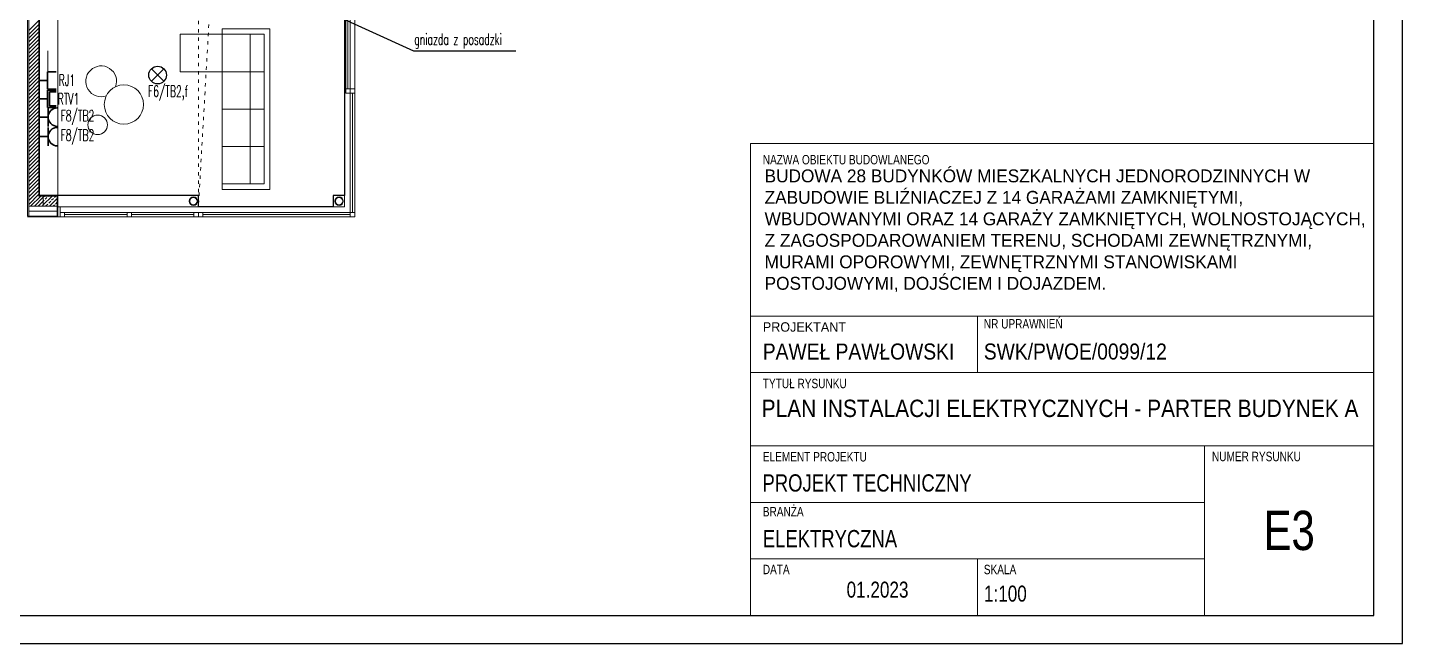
# Model space of a CAD drawing. Header units: millimetres. Extents: x 1780 to 154263, y -7240 to 17216.
# Drawn here: x 66830 to 69285, y 2310 to 3409 of the extents above; entities that cross this region are included whole.
import ezdxf

# ---------------------------------------------------------------- set-up
doc = ezdxf.new("R2010")
doc.units = ezdxf.units.MM
doc.linetypes.add('ACAD_ISO03W100', pattern=[30, 12, -18])
for name, color, linetype, lineweight in [('2d_SX_aranżacja niedrukowana', 191, 'Continuous', 5), ('2d_SX_gruba przekroje', 90, 'Continuous', 20), ('2d_SX_stolarka okienna', 5, 'Continuous', 5), ('2d_SX_szraf', 251, 'Continuous', 0), ('2d_SX_warstwy', 181, 'Continuous', 9), ('2d_SX_widok', 10, 'Continuous', 9)]:
    doc.layers.add(name, color=color, linetype=linetype, lineweight=lineweight)
doc.layers.add('2d_SX_powierzchnia', color=251, linetype='Continuous', plot=False)
for name, color, linetype in [('2d_SX_rewizja 18 września', 210, 'Continuous'), ('60 instalacje elektryka', 10, 'Continuous'), ('BA-widok', 1, 'Continuous')]:
    doc.layers.add(name, color=color, linetype=linetype)
doc.styles.add('OPIS', font='simplex.shx', dxfattribs={"width": 0.7, "height": 4})
doc.styles.add('superhelix', font='bahnschrift.ttf')
doc.linetypes.add('ZIGZAG', pattern='A,0.00254,-5.08,[131,ltypeshp.shx,S=5.08,R=0,X=-5.08,Y=0],-10.16,[131,ltypeshp.shx,S=5.08,R=180,X=5.08,Y=0],-5.08', length=20.32254)

# ---------------------------------------------------------------- blocks, each defined once
blk = doc.blocks.new('PDKLD A0')
at = {"layer": '2d_SX_aranżacja niedrukowana', "color": 8}
for p, q in [((72658.9, -15636.1), (72658.9, -16042.1)), ((72691.9, -16042.1), (72691.9, -15636.1)), ((72910.5, -15821.1), (72910.5, -15754.4)), ((72910.5, -15754.4), (72985.5, -15754.4)), ((72985.5, -16031.1), (72985.5, -15744.4)), ((72985.5, -15744.4), (73070.5, -15744.4)), ((72985.5, -15754.4), (72985.5, -15821.1)), ((72985.5, -15754.4), (73035.5, -15754.4)), ((72985.5, -15887.8), (72985.5, -15754.4)), ((72985.5, -15754.4), (73060.5, -15754.4)), ((72985.5, -16021.1), (72985.5, -15754.4)), ((72985.5, -15754.4), (73060.5, -15754.4)), ((73035.5, -15754.4), (73035.5, -16021.1)), ((73060.5, -15754.4), (73060.5, -15887.8)), ((73060.5, -15754.4), (73060.5, -16021.1)), ((73070.5, -15744.4), (73070.5, -16031.1)), ((72673.9, -15783.6), (72673.9, -15908.5)), ((72985.5, -15821.1), (72910.5, -15821.1)), ((72985.5, -15887.8), (72985.5, -15821.1)), ((72985.5, -15821.1), (73060.5, -15821.1)), ((73060.5, -15821.1), (73060.5, -15887.8)), ((73060.5, -15887.8), (72985.5, -15887.8)), ((73060.5, -15887.8), (72985.5, -15887.8)), ((72985.5, -15954.4), (72985.5, -15887.8)), ((72985.5, -15887.8), (73060.5, -15887.8)), ((73060.5, -15887.8), (73060.5, -15954.4)), ((73060.5, -15954.4), (72985.5, -15954.4)), ((73060.5, -16021.1), (72985.5, -16021.1)), ((72658.9, -16042.1), (72691.9, -16042.1)), ((73070.5, -16031.1), (72985.5, -16031.1))]:
    blk.add_line(p, q, dxfattribs=at)
for centre, radius in [((72809.8, -15879.6), 35), ((72763, -15915.9), 17.5)]:
    blk.add_circle(centre, radius, dxfattribs=at)
blk.add_arc((72769.2, -15838.3), 27.5, 339.5637, 289.4994, dxfattribs=at)
at = {"layer": '2d_SX_gruba przekroje', "color": 8}
for p, q in [((72658.9, -15636.1), (72658.9, -16042.1)), ((72658.9, -16042.1), (72691.9, -16042.1)), ((72691.9, -16042.1), (72691.9, -16080.1)), ((72691.9, -16080.1), (72637.4, -16080.1))]:
    blk.add_line(p, q, dxfattribs=at)
for centre, radius in [((72933.9, -16052.1), 7.5), ((72933.9, -16052.1), 6.5), ((73193.9, -16052.1), 7.5), ((73193.9, -16052.1), 6.5)]:
    blk.add_circle(centre, radius, dxfattribs=at)
at = {"layer": '2d_SX_powierzchnia', "color": 8}
for p, q in [((72658.9, -16042.1), (72658.9, -15636.1)), ((73203.9, -15655.1), (73203.9, -16042.1)), ((72691.9, -16042.1), (72658.9, -16042.1)), ((72942.9, -16042.1), (72691.9, -16042.1)), ((72942.9, -16062.1), (72942.9, -16042.1)), ((73203.9, -16042.1), (73183.4, -16042.1)), ((73183.4, -16042.1), (73183.4, -16062.1)), ((73183.4, -16062.1), (72942.9, -16062.1))]:
    blk.add_line(p, q, dxfattribs=at)
at = {"layer": '2d_SX_stolarka okienna', "color": 8}
for p, q in [((73203.9, -15655.1), (73203.9, -16062.1)), ((73221.9, -15655.1), (73221.9, -16080.1)), ((73205.9, -15667.1), (73205.9, -15851.6)), ((73209.9, -15851.6), (73209.9, -15667.1)), ((73213.9, -15851.6), (73213.9, -15667.1)), ((73205.9, -15859.6), (73205.9, -15851.6)), ((73205.9, -15851.6), (73213.9, -15851.6)), ((73205.9, -15851.6), (73213.9, -15851.6)), ((73213.9, -15851.6), (73213.9, -15859.6)), ((73213.9, -15851.6), (73213.9, -15859.6)), ((73221.9, -15851.6), (73213.9, -15851.6)), ((73213.9, -15851.6), (73213.9, -15851.6)), ((73221.9, -15859.6), (73221.9, -15851.6)), ((73213.9, -15859.6), (73205.9, -15859.6)), ((73205.9, -15859.6), (73205.9, -15859.6)), ((73213.9, -15859.6), (73221.9, -15859.6)), ((73213.9, -15859.6), (73221.9, -15859.6)), ((73213.9, -16072.1), (73213.9, -15859.6)), ((73217.9, -15859.6), (73217.9, -16072.1)), ((73221.9, -15859.6), (73221.9, -16072.1)), ((73203.9, -16062.1), (72691.9, -16062.1)), ((72691.9, -16062.1), (72691.9, -16080.1)), ((72695.9, -16062.1), (72691.9, -16062.1)), ((72695.9, -16080.1), (72695.9, -16062.1)), ((72695.9, -16072.1), (72703.9, -16072.1)), ((72695.9, -16080.1), (72695.9, -16072.1)), ((72695.9, -16072.1), (72695.9, -16072.1)), ((72703.9, -16072.1), (72703.9, -16080.1)), ((72703.9, -16080.1), (72703.9, -16072.1)), ((72703.9, -16072.1), (72815.4, -16072.1)), ((72815.4, -16076.1), (72703.9, -16076.1)), ((72823.4, -16072.1), (72815.4, -16072.1)), ((72815.4, -16072.1), (72815.4, -16080.1)), ((72815.4, -16072.1), (72815.4, -16080.1)), ((72815.4, -16072.1), (72823.4, -16072.1)), ((72815.4, -16080.1), (72815.4, -16072.1)), ((72815.4, -16072.1), (72815.4, -16072.1)), ((72823.4, -16080.1), (72823.4, -16072.1)), ((72823.4, -16072.1), (72823.4, -16072.1)), ((72823.4, -16072.1), (72823.4, -16080.1)), ((72823.4, -16072.1), (72823.4, -16080.1)), ((72934.9, -16072.1), (72823.4, -16072.1)), ((72823.4, -16076.1), (72934.9, -16076.1)), ((72942.9, -16072.1), (72934.9, -16072.1)), ((72934.9, -16072.1), (72934.9, -16080.1)), ((72934.9, -16080.1), (72934.9, -16072.1)), ((72942.9, -16072.1), (72950.9, -16072.1)), ((72942.9, -16080.1), (72942.9, -16072.1)), ((72942.9, -16072.1), (72942.9, -16072.1)), ((72942.9, -16080.1), (72942.9, -16072.1)), ((72942.9, -16072.1), (72942.9, -16072.1)), ((72950.9, -16072.1), (72950.9, -16080.1)), ((72950.9, -16072.1), (72950.9, -16080.1)), ((73213.9, -16072.1), (72950.9, -16072.1)), ((72950.9, -16076.1), (73213.9, -16076.1)), ((73213.9, -16080.1), (73213.9, -16072.1)), ((73213.9, -16072.1), (73221.9, -16072.1)), ((73221.9, -16072.1), (73213.9, -16072.1)), ((73221.9, -16072.1), (73213.9, -16072.1)), ((73213.9, -16072.1), (73213.9, -16080.1)), ((73213.9, -16080.1), (73213.9, -16072.1)), ((73221.9, -16072.1), (73221.9, -16080.1)), ((73221.9, -16080.1), (73221.9, -16072.1)), ((73221.9, -16072.1), (73221.9, -16072.1)), ((73221.9, -16080.1), (72691.9, -16080.1)), ((72691.9, -16080.1), (72695.9, -16080.1)), ((72703.9, -16080.1), (72695.9, -16080.1)), ((72815.4, -16080.1), (72703.9, -16080.1)), ((72815.4, -16080.1), (72823.4, -16080.1)), ((72823.4, -16080.1), (72815.4, -16080.1)), ((72823.4, -16080.1), (72934.9, -16080.1)), ((72934.9, -16080.1), (72942.9, -16080.1)), ((72950.9, -16080.1), (72942.9, -16080.1)), ((72950.9, -16080.1), (73213.9, -16080.1)), ((73221.9, -16080.1), (73213.9, -16080.1)), ((73213.9, -16080.1), (73213.9, -16080.1)), ((73213.9, -16080.1), (73221.9, -16080.1))]:
    blk.add_line(p, q, dxfattribs=at)
at = {"layer": '2d_SX_szraf', "color": 8, "linetype": 'Continuous'}
for p, q in [((72639.9, -15747.9), (72657.9, -15729.9)), ((72639.9, -15754.7), (72657.9, -15736.7)), ((72639.9, -15761.4), (72657.9, -15743.4)), ((72639.9, -15768.1), (72657.9, -15750.1)), ((72639.9, -15774.9), (72657.9, -15756.9)), ((72639.9, -15781.6), (72657.9, -15763.6)), ((72639.9, -15788.3), (72657.9, -15770.3)), ((72639.9, -15795.1), (72657.9, -15777.1)), ((72639.9, -15801.8), (72657.9, -15783.8)), ((72639.9, -15808.5), (72657.9, -15790.5)), ((72639.9, -15815.3), (72657.9, -15797.3)), ((72639.9, -15822), (72657.9, -15804)), ((72639.9, -15828.8), (72657.9, -15810.8)), ((72639.9, -15835.5), (72657.9, -15817.5)), ((72639.9, -15842.2), (72657.9, -15824.2)), ((72639.9, -15849), (72657.9, -15831)), ((72639.9, -15855.7), (72657.9, -15837.7)), ((72639.9, -15862.4), (72657.9, -15844.4)), ((72639.9, -15869.2), (72657.9, -15851.2)), ((72639.9, -15875.9), (72657.9, -15857.9)), ((72639.9, -15882.6), (72657.9, -15864.6)), ((72639.9, -15889.4), (72657.9, -15871.4)), ((72639.9, -15896.1), (72657.9, -15878.1)), ((72639.9, -15902.8), (72657.9, -15884.8)), ((72639.9, -15909.6), (72657.9, -15891.6)), ((72639.9, -15916.3), (72657.9, -15898.3)), ((72639.9, -15923), (72657.9, -15905)), ((72639.9, -15929.8), (72657.9, -15911.8)), ((72639.9, -15936.5), (72657.9, -15918.5)), ((72639.9, -15943.3), (72657.9, -15925.3)), ((72639.9, -15950), (72657.9, -15932)), ((72639.9, -15956.7), (72657.9, -15938.7)), ((72639.9, -15963.5), (72657.9, -15945.5)), ((72639.9, -15970.2), (72657.9, -15952.2)), ((72639.9, -15976.9), (72657.9, -15958.9)), ((72639.9, -15983.7), (72657.9, -15965.7)), ((72639.9, -15990.4), (72657.9, -15972.4)), ((72639.9, -15997.1), (72657.9, -15979.1)), ((72639.9, -16003.9), (72657.9, -15985.9)), ((72639.9, -16010.6), (72657.9, -15992.6)), ((72639.9, -16017.3), (72657.9, -15999.3)), ((72639.9, -16024.1), (72657.9, -16006.1)), ((72639.9, -16030.8), (72657.9, -16012.8)), ((72639.9, -16037.5), (72657.9, -16019.5)), ((72639.9, -16044.3), (72657.9, -16026.3)), ((72639.9, -16051), (72657.9, -16033)), ((72639.9, -16057.8), (72657.9, -16039.8)), ((72643.3, -16061.1), (72661.3, -16043.1)), ((72650.1, -16061.1), (72665.9, -16045.2)), ((72656.8, -16061.1), (72665.9, -16052)), ((72665.9, -16045.2), (72668.1, -16043.1)), ((72665.9, -16058.7), (72681.6, -16043.1)), ((72665.9, -16052), (72667.4, -16050.5)), ((72669.1, -16048.8), (72672.4, -16045.5)), ((72674.1, -16043.8), (72674.8, -16043.1)), ((72675.8, -16055.6), (72679.2, -16052.2)), ((72677, -16061.1), (72690.9, -16047.2)), ((72680.8, -16050.5), (72684.2, -16047.2)), ((72685.9, -16045.5), (72688.3, -16043.1)), ((72687.6, -16057.3), (72690.9, -16053.9)), ((72663.6, -16061.1), (72665.9, -16058.7)), ((72670.7, -16060.6), (72674.1, -16057.3)), ((72683.8, -16061.1), (72685.9, -16058.9)), ((72690.5, -16061.1), (72690.9, -16060.6))]:
    blk.add_line(p, q, dxfattribs=at)
at = {"layer": '2d_SX_szraf', "color": 8, "linetype": 'ZIGZAG'}
blk.add_line((72690.9, -16070.1), (72639.9, -16070.1), dxfattribs=at)
at = {"layer": '2d_SX_warstwy', "color": 8}
for p, q in [((72637.9, -15049.1), (72637.9, -16079.1)), ((72639.9, -16079.1), (72639.9, -15049.1)), ((72639.9, -15612.1), (72639.9, -16061.1)), ((72657.9, -16043.1), (72657.9, -15635.1)), ((72639.9, -15638.6), (72639.9, -16061.1)), ((72657.9, -16043.1), (72657.9, -15638.6)), ((72665.9, -16043.1), (72657.9, -16043.1)), ((72665.9, -16043.1), (72657.9, -16043.1)), ((72665.9, -16061.1), (72665.9, -16043.1)), ((72665.9, -16061.1), (72665.9, -16043.1)), ((72665.9, -16043.1), (72690.9, -16043.1)), ((72665.9, -16061.1), (72665.9, -16043.1)), ((72690.9, -16043.1), (72690.9, -16061.1)), ((72637.9, -16079.1), (72639.9, -16079.1)), ((72639.9, -16061.1), (72665.9, -16061.1)), ((72639.9, -16061.1), (72690.9, -16061.1)), ((72639.9, -16079.1), (72639.9, -16061.1)), ((72639.9, -16061.1), (72654.9, -16061.1)), ((72690.9, -16079.1), (72639.9, -16079.1)), ((72654.9, -16061.1), (72665.9, -16061.1)), ((72690.9, -16061.1), (72665.9, -16061.1)), ((72690.9, -16061.1), (72690.9, -16079.1))]:
    blk.add_line(p, q, dxfattribs=at)
at = {"layer": '2d_SX_widok', "color": 8, "linetype": 'ACAD_ISO03W100', "ltscale": 0.5}
for p in [(72942.9, -15655.1), (72964.9, -15677)]:
    blk.add_line(p, (72942.9, -16062.1), dxfattribs=at)
blk = doc.blocks.new('lampa1')
at = {"layer": '60 instalacje elektryka', "lineweight": 30}
for p, q in [((2045.4, 2946.7), (2067.7, 2924.4)), ((2067.7, 2946.7), (2045.4, 2924.4))]:
    blk.add_line(p, q, dxfattribs=at)
blk.add_circle((2056.6, 2935.6), 15.8, dxfattribs=at)
blk = doc.blocks.new('RTV')
at = {"layer": '60 instalacje elektryka', "lineweight": 35}
for p, q in [((3030.9, 2534.7), (3019.1, 2534.7)), ((3028.4, 2532.4), (3019.1, 2532.4)), ((3028.4, 2532.4), (3028.4, 2513.6)), ((3030.9, 2534.7), (3030.9, 2511.2)), ((3028.4, 2513.6), (3019.1, 2513.6)), ((3030.9, 2511.2), (3019.1, 2511.2)), ((3030.9, 2523), (3041.8, 2523))]:
    blk.add_line(p, q, dxfattribs=at)
blk = doc.blocks.new('RJ')
at = {"layer": '60 instalacje elektryka', "lineweight": 35}
for p, q in [((3030.9, 2559.6), (3019.1, 2559.6)), ((3030.9, 2559.6), (3030.9, 2536.1)), ((3030.9, 2547.9), (3041.8, 2547.9)), ((3030.9, 2536.1), (3019.1, 2536.1))]:
    blk.add_line(p, q, dxfattribs=at)
blk = doc.blocks.new('gniazdo')
at = {"layer": '60 instalacje elektryka', "lineweight": 35}
for p, q in [((1911.13, 1039.39), (1911.13, 1043.76)), ((1911.13, 1041.58), (1909.09, 1041.58))]:
    blk.add_line(p, q, dxfattribs=at)
blk.add_arc((1913.32, 1041.58), 2.18, 90, 270, dxfattribs=at)

msp = doc.modelspace()

# ---------------------------------------------------------------- linework, layer by layer
at = {"layer": '60 instalacje elektryka'}
for points in [[(69285.3, 5282.9), (65080.6, 5282.9), (65080.6, 2309.7), (69285.3, 2309.7)], [(65172.1, 2359.7), (69234.1, 2359.7), (69234.1, 5232.9), (65172.1, 5232.9)]]:
    msp.add_lwpolyline(points, close=True, dxfattribs=at)
at = {"layer": '60 instalacje elektryka', "lineweight": 20, "ltscale": 20}
msp.add_lwpolyline([(69234.1, 2359.7), (68121.3, 2359.7), (68121.3, 3201.6), (69234.1, 3201.6)], close=True, dxfattribs=at)
for points in [[(68121.3, 2893.7), (69234.1, 2893.7)], [(68526.5, 2792.9), (68526.5, 2893.7)], [(68121.3, 2792.9), (69234.1, 2792.9)], [(68121.3, 2662.1), (69234.1, 2662.1)], [(68931.7, 2359.7), (68931.7, 2662.1)], [(68121.3, 2561.3), (68931.7, 2561.3)], [(68121.3, 2460.5), (68931.7, 2460.5)], [(68526.5, 2359.7), (68526.5, 2460.5)], [(68121.3, 2359.7), (69234.1, 2359.7)]]:
    msp.add_lwpolyline(points, dxfattribs=at)
msp.add_point((68931.7, 2561.3), dxfattribs=at)
at = {"layer": 'BA-widok'}
for p, q in [((67360, 3439.4), (67519.7, 3367.2)), ((67519.7, 3367.2), (67702.5, 3367.2))]:
    msp.add_line(p, q, dxfattribs=at)

# ---------------------------------------------------------------- block references
at = {"layer": '2d_SX_rewizja 18 września'}
msp.add_blockref('PDKLD A0', (-5807.3, 19151), dxfattribs=at)
at = {"layer": '60 instalacje elektryka'}
for name, p, xscale, yscale, zscale, rotation in [('lampa1', (64123.9, 5382.8), 1.0011, 1.0011, 1.0011, 270.0000000000001), ('gniazdo', (52426.2, 11119.2), -7.556206694400001, 7.556206694400001, 7.556206694400001, 180), ('gniazdo', (52426.2, 11084.4), -7.556206694400001, 7.556206694400001, 7.556206694400001, 180)]:
    msp.add_blockref(name, p, dxfattribs=dict(at, xscale=xscale, yscale=yscale, zscale=zscale, rotation=rotation))
at = {"layer": '60 instalacje elektryka', "xscale": -1.32, "yscale": 1.32, "zscale": 1.32}
for name in ['RJ', 'RTV']:
    msp.add_blockref(name, (70866.9, -48.8), dxfattribs=at)

# ---------------------------------------------------------------- texts
at = {"layer": '60 instalacje elektryka', "lineweight": 15, "char_height": 20, "style": 'OPIS'}
for s, insert, width, attachment_point in [('\\pxql;{\\W0.6;gniazda z posadzki}', (67520.9, 3397.8), 240.078, 1), ('\\pxql;{\\W0.6;RJ1}', (66908.4, 3324.8), 22.183, 3), ('\\pxql;{\\W0.6;RTV1}', (66906.5, 3291.5), 22.183, 3), ('\\pxql;{\\W0.6;F6/TB2,f}', (67045.6, 3305), 22.183, 1), ('\\pxql;{\\W0.6;F8/TB2}', (66911.7, 3261.5), 22.183, 3), ('\\pxql;{\\W0.6;F8/TB2}', (66911.7, 3226.7), 22.183, 3)]:
    msp.add_mtext(s, dxfattribs=dict(at, insert=insert, width=width, attachment_point=attachment_point))
at = {"layer": '60 instalacje elektryka', "lineweight": 20, "ltscale": 20, "style": 'superhelix'}
for s, insert, char_height, width, attachment_point in [('{\\W0.8;NAZWA OBIEKTU BUDOWLANEGO}', (68143.2, 3181.3), 16.8, 327.68, 1), ('BUDOWA 28 BUDYNKÓW MIESZKALNYCH JEDNORODZINNYCH W ZABUDOWIE BLIŹNIACZEJ Z 14 GARAŻAMI ZAMKNIĘTYMI, WBUDOWANYMI ORAZ 14 GARAŻY ZAMKNIĘTYCH, WOLNOSTOJĄCYCH, Z ZAGOSPODAROWANIEM TERENU, SCHODAMI ZEWNĘTRZNYMI, MURAMI OPOROWYMI, ZEWNĘTRZNYMI STANOWISKAMI POSTOJOWYMI, DOJŚCIEM I DOJAZDEM.', (68146.4, 3155.5), 23, 1081.986, 1), ('PROJEKTANT', (68143.2, 2882.8), 16.8, 141.39, 1), ('{\\W0.8;NR UPRAWNIEŃ}', (68537.8, 2888.5), 16.8, 155.52, 1), ('{\\W0.9;PAWEŁ PAWŁOWSKI}', (68143.2, 2844.9), 28.56, 349.244, 1), ('{\\W0.9;SWK/PWOE/0099/12}', (68537.8, 2844.9), 28.56, 362.304, 1), ('{\\W0.8;TYTUŁ RYSUNKU}', (68143.2, 2782), 16.8, 167.68, 1), ('\\pxsm0.9;{\\W0.9;PLAN INSTALACJI ELEKTRYCZNYCH - PARTER BUDYNEK A}', (68141.1, 2744.7), 31, 1093.273, 1), ('{\\W0.8;ELEMENT PROJEKTU  }', (68143.2, 2651.2), 16.8, 1146.337, 1), ('{\\W0.8;NUMER RYSUNKU}', (68945.1, 2651.7), 16.8, 176, 1), ('{\\W0.8;PROJEKT TECHNICZNY}', (68142.6, 2611.5), 30.8, 437.653, 1), ('{\\W0.8;BRANŻA } ', (68143.2, 2553.3), 16.8, 1146.337, 1), ('\\pxqc;{\\W0.8;E3}', (69082.9, 2510.9), 70, 122.667, 5), ('{\\W0.8;ELEKTRYCZNA}', (68143.2, 2512.1), 30.8, 258.133, 1), ('{\\W0.8;DATA}', (68143.2, 2450.1), 16.8, 53.12, 1), ('{\\W0.8;SKALA}', (68537.8, 2450.1), 16.8, 65.28, 1), ('{\\W0.8;01.2023}', (68292.8, 2420), 28.56, 137.088, 1), ('{\\W0.8;1:100}', (68538, 2412.9), 28.56, 94.656, 1)]:
    msp.add_mtext(s, dxfattribs=dict(at, insert=insert, char_height=char_height, width=width, attachment_point=attachment_point))

doc.saveas('drawing.dxf')
